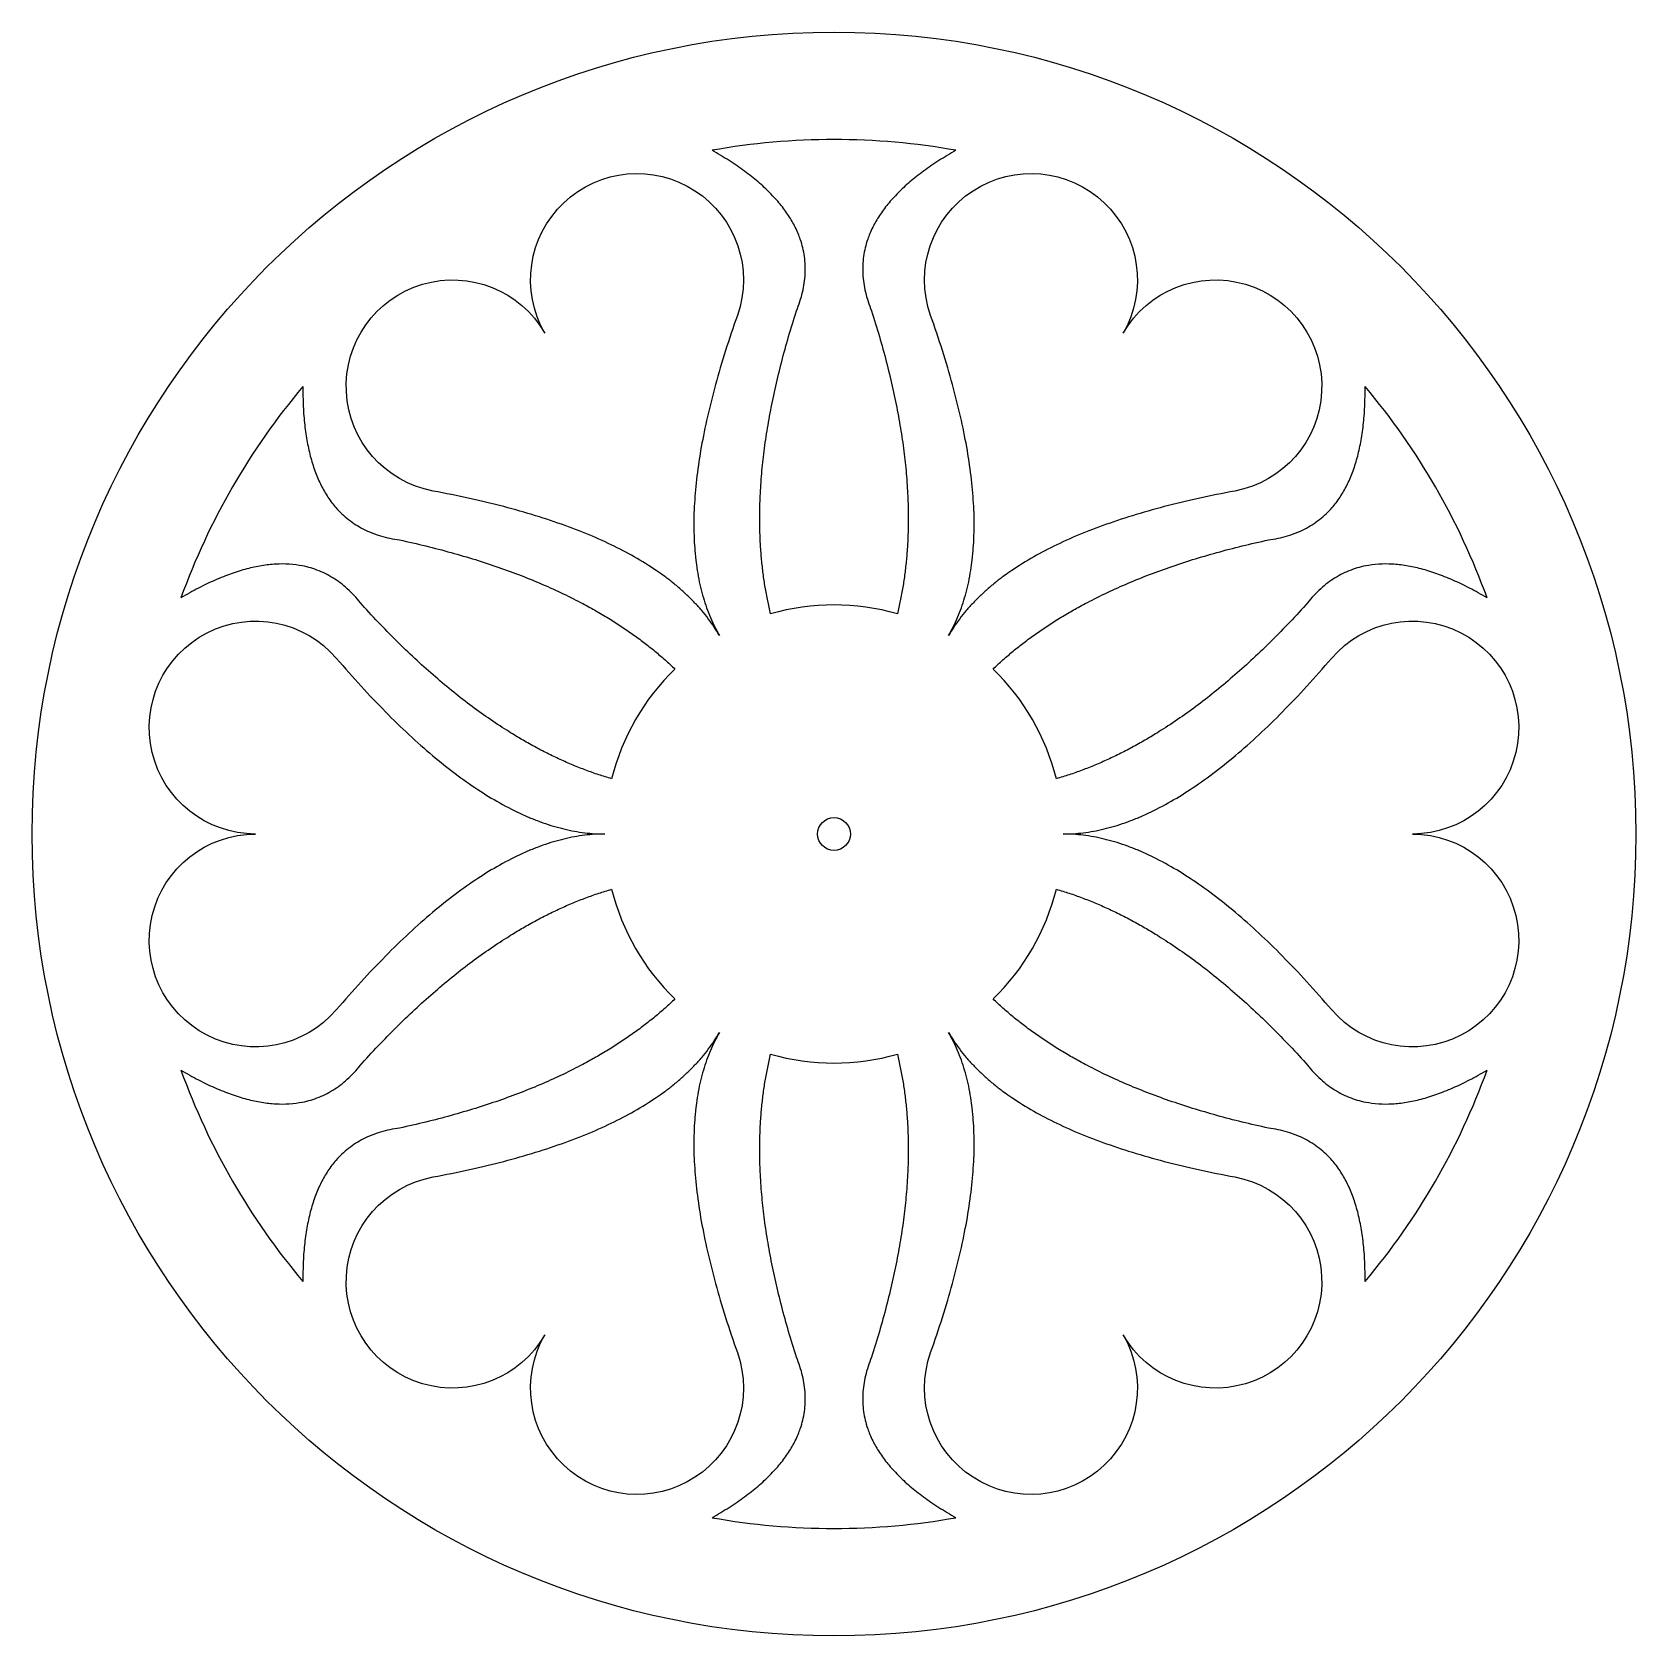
# Model space of a CAD drawing. Header units: millimetres. Extents: x -175 to 175, y -175 to 175.
import ezdxf

# ---------------------------------------------------------------- set-up
doc = ezdxf.new("R2010")
doc.units = ezdxf.units.MM

msp = doc.modelspace()

# ---------------------------------------------------------------- linework, layer by layer
for points in [[(-87.47, 74.85, -1.56156), (-63.1, 109.3, -1.56156), (-21.09, 113.17)], [(21.09, 113.17, -1.56156), (63.1, 109.3, -1.56156), (87.47, 74.85)], [(-108.56, -38.32, -1.56156), (-126.21, 0, -1.56156), (-108.56, 38.32)], [(108.56, 38.32, -1.56156), (126.21, 0, -1.56156), (108.56, -38.32)], [(-21.09, -113.17, -1.56156), (-63.1, -109.3, -1.56156), (-87.47, -74.85)], [(87.47, -74.85, -1.56156), (63.1, -109.3, -1.56156), (21.09, -113.17)]]:
    msp.add_lwpolyline(points, format="xyb")
for radius in [175, 3.58]:
    msp.add_circle((0, 0), radius)
for radius, start, end in [(151.55, 79.8894, 100.1106), (151.55, 139.8894, 160.1106), (151.55, 19.8894, 40.1106), (50, 73.9455, 106.0545), (50, 133.9455, 166.0545), (50, 13.9455, 46.0545), (50, 193.9455, 226.0545), (50, 313.9455, 346.0545), (50, 253.9455, 286.0545), (151.55, 199.8894, 220.1106), (151.55, 319.8894, 340.1106), (151.55, 259.8894, 280.1106)]:
    msp.add_arc((0, 0), radius, start, end)
for points in [[(-8.19, 114.18), (0, 134.07), (-26.61, 149.2)], [(26.61, 149.2), (0, 134.07), (8.19, 114.18)], [(-21.09, 113.17), (-37.89, 65.62), (-25, 43.3)], [(-13.83, 48.05), (-20.57, 75.62), (-8.19, 114.18)], [(8.19, 114.18), (20.57, 75.62), (13.83, 48.05)], [(25, 43.3), (37.89, 65.62), (21.09, 113.17)], [(-115.91, 97.64), (-116.1, 67.03), (-94.79, 64.18)], [(94.79, 64.18), (116.1, 67.03), (115.91, 97.64)], [(-25, 43.3), (-37.89, 65.62), (-87.47, 74.85)], [(87.47, 74.85), (37.89, 65.62), (25, 43.3)], [(-94.79, 64.18), (-55.21, 55.62), (-34.7, 36)], [(34.7, 36), (55.21, 55.62), (94.79, 64.18)], [(-102.98, 50), (-116.1, 67.03), (-142.51, 51.56)], [(142.51, 51.56), (116.1, 67.03), (102.98, 50)], [(-48.53, 12.05), (-75.78, 20), (-102.98, 50)], [(102.98, 50), (75.78, 20), (48.53, 12.05)], [(-108.56, 38.32), (-75.78, 0), (-50, 0)], [(50, 0), (75.78, 0), (108.56, 38.32)], [(-50, 0), (-75.78, 0), (-108.56, -38.32)], [(108.56, -38.32), (75.78, 0), (50, 0)], [(-102.98, -50), (-75.78, -20), (-48.53, -12.05)], [(48.53, -12.05), (75.78, -20), (102.98, -50)], [(-34.7, -36), (-55.21, -55.63), (-94.79, -64.18)], [(94.79, -64.18), (55.21, -55.63), (34.7, -36)], [(-87.47, -74.85), (-37.89, -65.62), (-25, -43.3)], [(-25, -43.3), (-37.89, -65.62), (-21.09, -113.17)], [(21.09, -113.17), (37.89, -65.62), (25, -43.3)], [(25, -43.3), (37.89, -65.62), (87.47, -74.85)], [(-8.19, -114.18), (-20.57, -75.63), (-13.83, -48.05)], [(13.83, -48.05), (20.57, -75.63), (8.19, -114.18)], [(-142.51, -51.56), (-116.1, -67.03), (-102.98, -50)], [(102.98, -50), (116.1, -67.03), (142.51, -51.56)], [(-94.79, -64.18), (-116.1, -67.03), (-115.91, -97.64)], [(115.91, -97.64), (116.1, -67.03), (94.79, -64.18)], [(-26.61, -149.2), (0, -134.07), (-8.19, -114.18)], [(8.19, -114.18), (0, -134.07), (26.61, -149.2)]]:
    msp.add_open_spline(points, degree=2)

doc.saveas('drawing.dxf')
